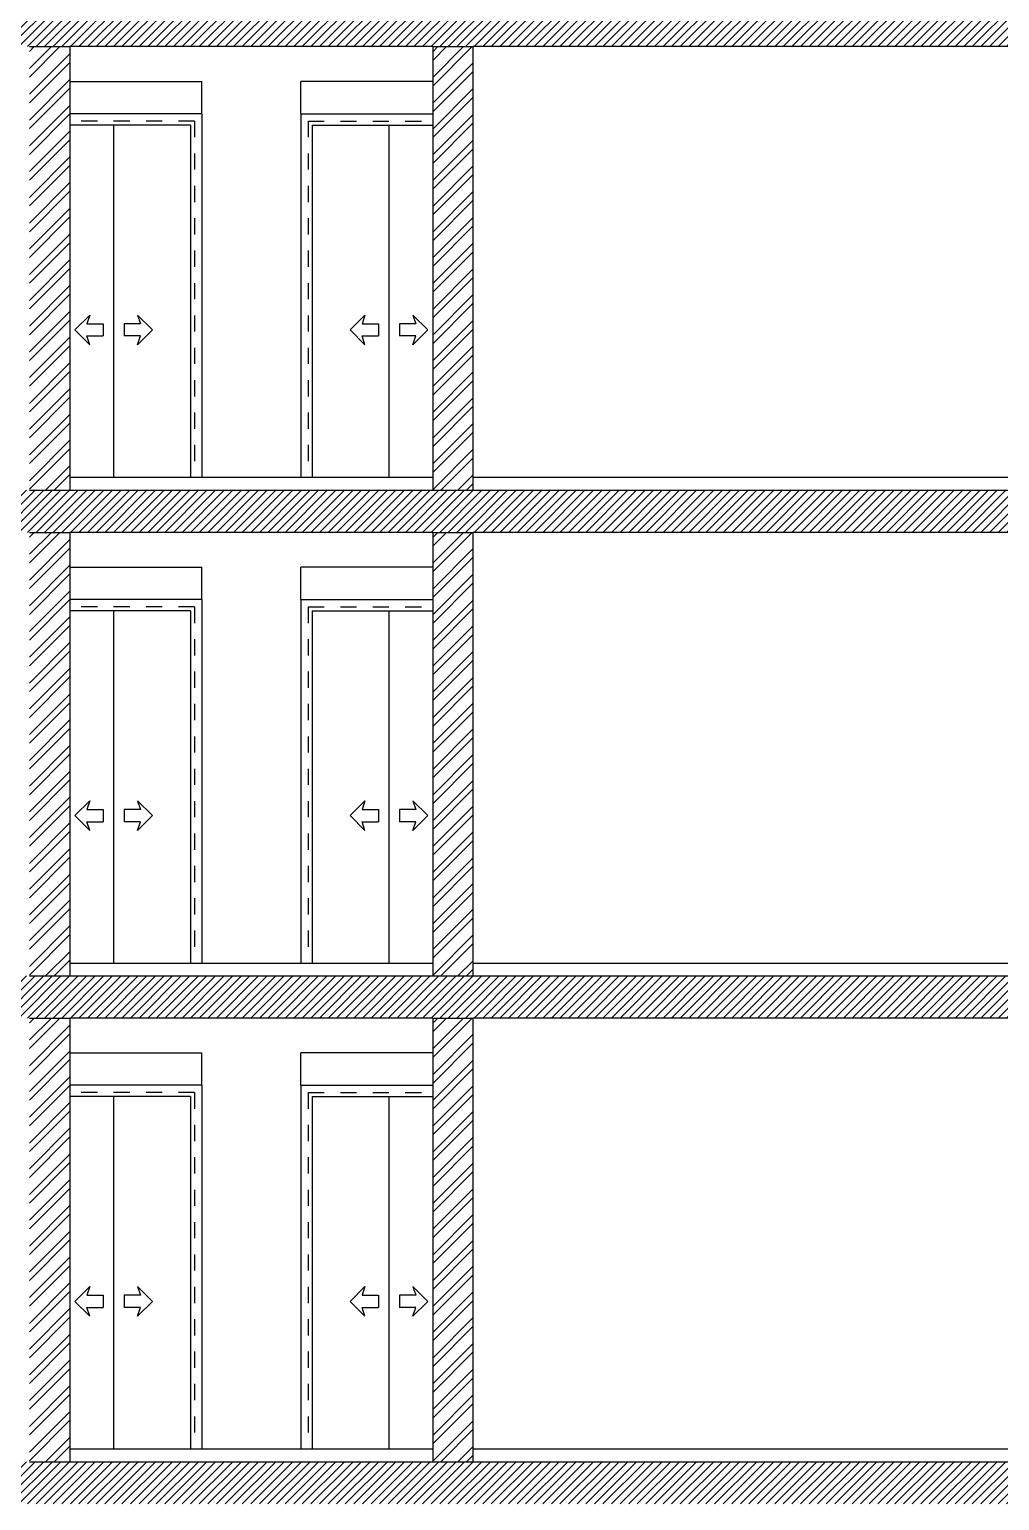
# Model space of a CAD drawing. Extents: x 185 to 567, y -69 to 170.
# Drawn here: x 256.41 to 262.4, y 120.45 to 129.53 of the extents above; entities that cross this region are included whole.
import ezdxf
from ezdxf.xclip import XClip

# ---------------------------------------------------------------- set-up
doc = ezdxf.new("R2010")
doc.units = 0
doc.header["$LTSCALE"] = 0.25
doc.header["$MEASUREMENT"] = 0
doc.header["$XCLIPFRAME"] = 0
doc.linetypes.add('HIDDEN', pattern=[9.525, 6.35, -3.175])
doc.layers.get('0').update_dxf_attribs({"linetype": 'CONTINUOUS'})
for name, color, linetype in [('A-HAT', 1, 'CONTINUOUS'), ('A-SEC', 11, 'CONTINUOUS'), ('A-SECHAT', 8, 'CONTINUOUS'), ('A-SECLAS', 94, 'CONTINUOUS'), ('A-WLSEC', 7, 'CONTINUOUS'), ('ELV2', 8, 'CONTINUOUS')]:
    doc.layers.add(name, color=color, linetype=linetype)

# ---------------------------------------------------------------- blocks, each defined once
blk = doc.blocks.new('assans')
for p, q in [((-0.545, 2.445), (0.545, 2.445)), ((-0.545, 2.245), (-0.545, 2.445)), ((0.545, 2.245), (0.545, 2.445)), ((0.545, 2.245), (-0.545, 2.245)), ((-0.545, 2.245), (-0.545, 0)), ((0.545, 2.245), (0.545, 0)), ((0.475, 2.175), (-0.475, 2.175)), ((-0.475, 2.175), (-0.475, 0)), ((0, 2.175), (0, 0)), ((0.475, 2.175), (0.475, 0)), ((-0.1481, 1.002), (-0.2399, 0.9102)), ((-0.1481, 1.002), (-0.1662, 0.9477)), ((0.1481, 1.002), (0.2399, 0.9102)), ((0.1481, 1.002), (0.1662, 0.9477)), ((-0.2399, 0.9102), (-0.1481, 0.8185)), ((-0.1662, 0.9477), (-0.0644, 0.9477)), ((-0.0644, 0.9477), (-0.0644, 0.8727)), ((0.1662, 0.9477), (0.0644, 0.9477)), ((0.0644, 0.9477), (0.0644, 0.8727)), ((0.2399, 0.9102), (0.1481, 0.8185)), ((-0.1662, 0.8727), (-0.0644, 0.8727)), ((-0.1481, 0.8185), (-0.1662, 0.8727)), ((0.1662, 0.8727), (0.0644, 0.8727)), ((0.1481, 0.8185), (0.1662, 0.8727))]:
    blk.add_line(p, q)
at = {"color": 8, "linetype": 'HIDDEN', "ltscale": 0.05}
for p, q in [((0.5, 2.2), (-0.5, 2.2)), ((-0.5, 2.2), (-0.5, 0)), ((0.5, 2.2), (0.5, 0))]:
    blk.add_line(p, q, dxfattribs=at)

msp = doc.modelspace()

# ---------------------------------------------------------------- hatches: boundary and pattern name
at = {"layer": 'A-HAT'}
h = msp.add_hatch(dxfattribs=at)
h.set_pattern_fill('ANSI32', color=256, scale=0.3, style=0)
h.set_pattern_definition([(45, (-324.40753, -36.12067), (-0.079549513, 0.079549513), []), (45, (-324.3545, -36.12067), (-0.079549513, 0.079549513), [])])
h.paths.add_polyline_path([(256.6628, 129.4275), (256.4128, 129.4275), (256.4128, 126.6875), (256.6628, 126.6875)])
h.paths.add_polyline_path([(259.1528, 129.4275), (258.9028, 129.4275), (258.9028, 126.6875), (259.1528, 126.6875)])
h = msp.add_hatch(dxfattribs=at)
h.set_pattern_fill('ANSI32', color=256, scale=0.3, style=0)
h.set_pattern_definition([(45, (-324.40753, -39.12067), (-0.079549513, 0.079549513), []), (45, (-324.3545, -39.12067), (-0.079549513, 0.079549513), [])])
h.paths.add_polyline_path([(256.6628, 126.4275), (256.4128, 126.4275), (256.4128, 123.6875), (256.6628, 123.6875)])
h.paths.add_polyline_path([(259.1528, 126.4275), (258.9028, 126.4275), (258.9028, 123.6875), (259.1528, 123.6875)])
h = msp.add_hatch(dxfattribs=at)
h.set_pattern_fill('ANSI32', color=256, scale=0.3, style=0)
h.set_pattern_definition([(45, (-324.40753, -42.12067), (-0.079549513, 0.079549513), []), (45, (-324.3545, -42.12067), (-0.079549513, 0.079549513), [])])
h.paths.add_polyline_path([(256.6628, 123.4275), (256.4128, 123.4275), (256.4128, 120.6875), (256.6628, 120.6875)])
h.paths.add_polyline_path([(259.1528, 123.4275), (258.9028, 123.4275), (258.9028, 120.6875), (259.1528, 120.6875)])
at = {"layer": 'A-SECHAT'}
h = msp.add_hatch(dxfattribs=at)
h.set_pattern_fill('ANSI31', color=256, scale=0.3, style=0)
h.set_pattern_definition([(45, (247.172777, 129.42746), (-0.026516504, 0.026516504), [])])
h.paths.add_polyline_path([(266.3928, 129.4275), (266.6428, 129.4275), (268.3928, 129.4275), (268.3928, 129.6875), (268.1428, 129.6875), (259.1528, 129.6875), (258.9028, 129.6875), (256.6628, 129.6875), (256.4128, 129.6875), (247.4228, 129.6875), (247.1728, 129.6875), (247.1728, 129.4275), (248.9228, 129.4275), (249.1728, 129.4275), (256.4128, 129.4275), (256.6628, 129.4275), (258.9028, 129.4275), (259.1528, 129.4275)])
h = msp.add_hatch(dxfattribs=at)
h.set_pattern_fill('ANSI31', color=256, scale=0.3, style=0)
h.set_pattern_definition([(45, (247.172777, 126.42746), (-0.026516504, 0.026516504), [])])
h.paths.add_polyline_path([(266.3928, 126.4275), (266.6428, 126.4275), (268.3928, 126.4275), (268.3928, 126.6875), (268.1428, 126.6875), (259.1528, 126.6875), (258.9028, 126.6875), (256.6628, 126.6875), (256.4128, 126.6875), (247.4228, 126.6875), (247.1728, 126.6875), (247.1728, 126.4275), (248.9228, 126.4275), (249.1728, 126.4275), (256.4128, 126.4275), (256.6628, 126.4275), (258.9028, 126.4275), (259.1528, 126.4275)])
h = msp.add_hatch(dxfattribs=at)
h.set_pattern_fill('ANSI31', color=256, scale=0.3, style=0)
h.set_pattern_definition([(45, (247.172777, 123.42746), (-0.026516504, 0.026516504), [])])
h.paths.add_polyline_path([(266.3928, 123.4275), (266.6428, 123.4275), (268.3928, 123.4275), (268.3928, 123.6875), (268.1428, 123.6875), (259.1528, 123.6875), (258.9028, 123.6875), (256.6628, 123.6875), (256.4128, 123.6875), (247.4228, 123.6875), (247.1728, 123.6875), (247.1728, 123.4275), (248.9228, 123.4275), (249.1728, 123.4275), (256.4128, 123.4275), (256.6628, 123.4275), (258.9028, 123.4275), (259.1528, 123.4275)])
h = msp.add_hatch(dxfattribs=at)
h.set_pattern_fill('ANSI31', color=256, scale=0.3, style=0)
h.set_pattern_definition([(45, (247.172777, 120.42746), (-0.026516504, 0.026516504), [])])
h.paths.add_polyline_path([(266.3928, 120.4275), (266.6428, 120.4275), (268.3928, 120.4275), (268.3928, 120.6875), (268.1428, 120.6875), (259.1528, 120.6875), (258.9028, 120.6875), (256.6628, 120.6875), (256.4128, 120.6875), (247.4228, 120.6875), (247.1728, 120.6875), (247.1728, 120.4275), (248.9228, 120.4275), (249.1728, 120.4275), (256.4128, 120.4275), (256.6628, 120.4275), (258.9028, 120.4275), (259.1528, 120.4275)])

# ---------------------------------------------------------------- linework, layer by layer
at = {"layer": 'A-SEC'}
for p, q in [((256.4128, 129.4275), (256.6628, 129.4275)), ((258.9028, 129.4275), (259.1528, 129.4275)), ((256.4128, 126.6875), (256.6628, 126.6875)), ((258.9028, 126.6875), (259.1528, 126.6875)), ((256.4128, 126.4275), (256.6628, 126.4275)), ((258.9028, 126.4275), (259.1528, 126.4275)), ((256.4128, 123.6875), (256.6628, 123.6875)), ((258.9028, 123.6875), (259.1528, 123.6875)), ((256.4128, 123.4275), (256.6628, 123.4275)), ((258.9028, 123.4275), (259.1528, 123.4275)), ((256.4128, 120.6875), (256.6628, 120.6875)), ((258.9028, 120.6875), (259.1528, 120.6875))]:
    msp.add_line(p, q, dxfattribs=at)
at = {"layer": 'A-SECLAS'}
for p, q in [((256.6628, 126.7675, 0), (258.9028, 126.7675, 0)), ((256.6628, 126.7675), (258.9028, 126.7675)), ((259.1528, 126.7675, 0), (268.1428, 126.7675, 0)), ((259.1528, 126.7675), (268.1428, 126.7675)), ((256.6628, 123.7675, 0), (258.9028, 123.7675, 0)), ((256.6628, 123.7675), (258.9028, 123.7675)), ((259.1528, 123.7675, 0), (268.1428, 123.7675, 0)), ((259.1528, 123.7675), (268.1428, 123.7675)), ((256.6628, 120.7675, 0), (258.9028, 120.7675, 0)), ((256.6628, 120.7675), (258.9028, 120.7675)), ((259.1528, 120.7675, 0), (268.1428, 120.7675, 0)), ((259.1528, 120.7675), (268.1428, 120.7675))]:
    msp.add_line(p, q, dxfattribs=at)
at = {"layer": 'A-WLSEC'}
for p, q in [((258.9028, 129.4275), (256.6628, 129.4275)), ((256.6628, 129.4275), (256.6628, 126.6875)), ((258.9028, 129.4275), (258.9028, 126.6875)), ((266.3928, 129.4275), (259.1528, 129.4275)), ((259.1528, 126.6875), (259.1528, 129.4275)), ((256.6628, 126.6875), (258.9028, 126.6875)), ((259.1528, 126.6875), (268.1428, 126.6875)), ((258.9028, 126.4275), (256.6628, 126.4275)), ((256.6628, 126.4275), (256.6628, 123.6875)), ((258.9028, 126.4275), (258.9028, 123.6875)), ((266.3928, 126.4275), (259.1528, 126.4275)), ((259.1528, 123.6875), (259.1528, 126.4275)), ((256.6628, 123.6875), (258.9028, 123.6875)), ((259.1528, 123.6875), (268.1428, 123.6875)), ((258.9028, 123.4275), (256.6628, 123.4275)), ((256.6628, 123.4275), (256.6628, 120.6875)), ((258.9028, 123.4275), (258.9028, 120.6875)), ((266.3928, 123.4275), (259.1528, 123.4275)), ((259.1528, 120.6875), (259.1528, 123.4275)), ((256.6628, 120.6875), (258.9028, 120.6875)), ((259.1528, 120.6875), (268.1428, 120.6875))]:
    msp.add_line(p, q, dxfattribs=at)

# ---------------------------------------------------------------- block references
at = {"layer": 'ELV2'}
ref = msp.add_blockref('assans', (256.9328, 126.7675, 0), dxfattribs=at)
XClip(ref).set_block_clipping_path([(-0.2700026592, 0.0000051485), (0.6280872013, 2.501208325)])
ref = msp.add_blockref('assans', (258.6328, 126.7675, 0), dxfattribs=dict(at, xscale=-1))
XClip(ref).set_block_clipping_path([(-0.2700026592, 0.0000051485), (0.6280872013, 2.501208325)])
ref = msp.add_blockref('assans', (256.9328, 123.7675, 0), dxfattribs=at)
XClip(ref).set_block_clipping_path([(-0.2700026592, 0.0000051485), (0.6280872013, 2.501208325)])
ref = msp.add_blockref('assans', (258.6328, 123.7675, 0), dxfattribs=dict(at, xscale=-1))
XClip(ref).set_block_clipping_path([(-0.2700026592, 0.0000051485), (0.6280872013, 2.501208325)])
ref = msp.add_blockref('assans', (256.9328, 120.7675, 0), dxfattribs=at)
XClip(ref).set_block_clipping_path([(-0.2700026592, 0.0000051485), (0.6280872013, 2.501208325)])
ref = msp.add_blockref('assans', (258.6328, 120.7675, 0), dxfattribs=dict(at, xscale=-1))
XClip(ref).set_block_clipping_path([(-0.2700026592, 0.0000051485), (0.6280872013, 2.501208325)])

doc.saveas('drawing.dxf')
